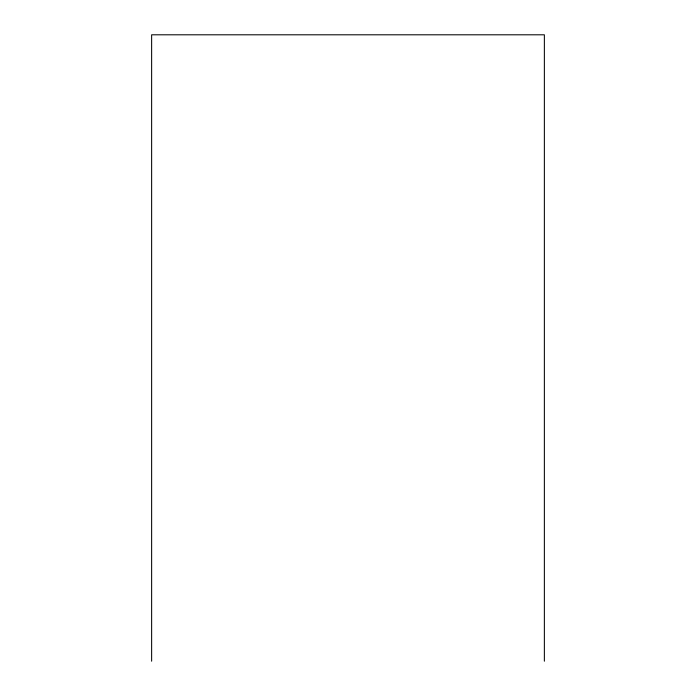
<?xml version="1.0" encoding="UTF-8"?>
<svg xmlns="http://www.w3.org/2000/svg" width="696" height="696" viewBox="0 0 696 696"><rect width="100%" height="100%" fill="white"/><g stroke="black" fill="none" stroke-linecap="round" stroke-linejoin="round"><path stroke-width="1.04" d="M544.368 661.2L544.368 34.8L151.632 34.8L151.632 661.2"/></g></svg>
